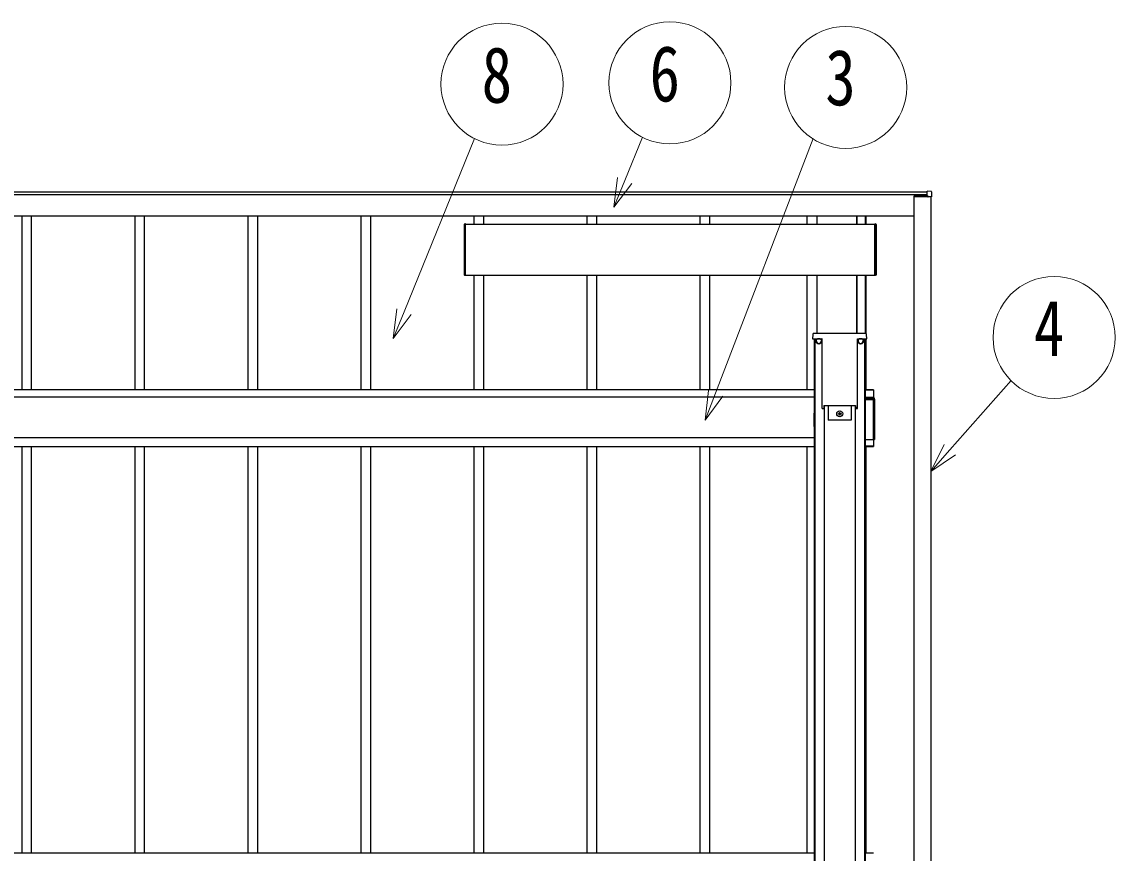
# Model space of a CAD drawing. Units: millimetres, scale not verified. Extents: x -12615 to 12615, y -8910 to 8910.
# Drawn here: x -5206 to -3272, y 1092 to 2563 of the extents above; entities that cross this region are included whole.
import ezdxf
from ezdxf.enums import TextEntityAlignment as Align

# ---------------------------------------------------------------- set-up
doc = ezdxf.new("R2010")
doc.units = ezdxf.units.MM
doc.header["$LTSCALE"] = 30
doc.layers.add('0-6_YKK_A1', color=4, linetype='Continuous')
doc.layers.add('0-7_YKK_D', color=6, linetype='Continuous', lineweight=18)
doc.styles.add('ＭＳ ゴシック', font='')
doc.styles.get('ＭＳ ゴシック').set_extended_font_data('MS Gothic')

msp = doc.modelspace()

# ---------------------------------------------------------------- linework, layer by layer
at = {"layer": '0-6_YKK_A1'}
for p, q in [((-3597.14, 2263.16), (-3604.67, 2263.64)), ((-3604.67, 2261.44), (-3604.67, 2263.64)), ((-3597.14, 2263.16), (-3604.67, 2263.64)), ((-3604.67, 2262.06), (-7197.17, 2262.06)), ((-3604.67, 2262.06), (-7197.17, 2262.06)), ((-3604.67, 2257.06), (-7197.17, 2257.06)), ((-3628.17, 2254.57), (-3628.17, 2254.53)), ((-3603.47, 2254.57), (-3628.17, 2254.57)), ((-3628.17, 2254.53), (-3628.17, 647.57)), ((-3627.67, 2254.5), (-3603.17, 2254.5)), ((-3604.67, 2260.92), (-3604.67, 2261.44)), ((-3604.67, 2255.22), (-3604.67, 2260.92)), ((-3604.67, 2255.22), (-3603.45, 2255.23)), ((-3604.67, 2254.94), (-3604.67, 2255.22)), ((-3604.67, 2254.94), (-3603.47, 2254.94)), ((-3603.17, 2254.79), (-3603.17, 2254.65)), ((-3603.17, 2253.45), (-3603.17, 2254.65)), ((-3602.85, 2254.63), (-3602.85, 2253.43)), ((-3597.14, 2253.45), (-3602.85, 2253.43)), ((-3598.17, 2253.45), (-3598.17, 648.51)), ((-3597.14, 2263.16), (-3597.14, 2263.16)), ((-3596.67, 2262.66), (-3596.67, 2260.51)), ((-3596.67, 2260.51), (-3596.67, 2253.48)), ((-7178.17, 2220.14), (-3628.17, 2220.14)), ((-5206.17, 1911.64), (-5206.17, 2220.14)), ((-5189.17, 1911.64), (-5189.17, 2220.14)), ((-5006.17, 1911.64), (-5006.17, 2220.14)), ((-4989.17, 1911.64), (-4989.17, 2220.14)), ((-4806.17, 1911.64), (-4806.17, 2220.14)), ((-4789.17, 1911.64), (-4789.17, 2220.14)), ((-4606.17, 1911.64), (-4606.17, 2220.14)), ((-4589.17, 1911.64), (-4589.17, 2220.14)), ((-4421.17, 2205.64), (-4422.73, 2205.54)), ((-4421.17, 2204.64), (-4421.17, 2205.64)), ((-4406.17, 2205.14), (-4406.17, 2220.14)), ((-4389.17, 2205.14), (-4389.17, 2220.14)), ((-4206.17, 2205.14), (-4206.17, 2220.14)), ((-4189.17, 2205.14), (-4189.17, 2220.14)), ((-4006.17, 2205.14), (-4006.17, 2220.14)), ((-3989.17, 2205.14), (-3989.17, 2220.14)), ((-3817.17, 2220.14), (-3817.17, 2205.14)), ((-3799.87, 2220.14), (-3799.87, 2205.14)), ((-3729.17, 2220.14), (-3729.17, 2205.14)), ((-3728.87, 2220.14), (-3728.87, 2205.14)), ((-3714.17, 2220.14), (-3714.17, 2205.14)), ((-3713.17, 2220.14), (-3713.17, 2205.14)), ((-3697.17, 2205.64), (-3695.61, 2205.54)), ((-3697.17, 2204.64), (-3697.17, 2205.64)), ((-4423.67, 2204.55), (-4423.67, 2115.73)), ((-3694.67, 2204.55), (-3694.67, 2115.73)), ((-4421.17, 2115.14), (-3697.17, 2115.14)), ((-4406.17, 1911.64), (-4406.17, 2115.14)), ((-4389.17, 1911.64), (-4389.17, 2115.14)), ((-4206.17, 1911.64), (-4206.17, 2115.14)), ((-4189.17, 1911.64), (-4189.17, 2115.14)), ((-4006.17, 1911.64), (-4006.17, 2115.14)), ((-3989.17, 1911.64), (-3989.17, 2115.14)), ((-3817.17, 2115.14), (-3817.17, 1911.64)), ((-3799.87, 2115.14), (-3799.87, 2011.93)), ((-3729.17, 2115.14), (-3729.17, 2011.93)), ((-3728.87, 2115.14), (-3728.87, 2011.93)), ((-3714.17, 2115.14), (-3714.17, 2011.93)), ((-3713.17, 2115.14), (-3713.17, 2011.84)), ((-3806.54, 2002.43), (-3791.53, 2002.43)), ((-3791, 2011.93), (-3804.58, 2011.93)), ((-3804.17, 2002.03), (-3804.17, 1870.9)), ((-3800.67, 2002.43), (-3800.67, 1998.43)), ((-3791.67, 2002.43), (-3791.67, 1998.43)), ((-3791.53, 2002.43), (-3790.53, 2002.43)), ((-3789.51, 2011.93), (-3791, 2011.93)), ((-3790.43, 2002.43), (-3790.53, 2002.43)), ((-3790.42, 1879.08), (-3790.42, 2002.28)), ((-3789.13, 2011.93), (-3789.51, 2011.93)), ((-3729.2, 2011.93), (-3789.13, 2011.93)), ((-3728.83, 2011.93), (-3729.2, 2011.93)), ((-3727.33, 2011.93), (-3728.83, 2011.93)), ((-3727.92, 1879.08), (-3727.92, 2002.28)), ((-3727.9, 2002.43), (-3727.81, 2002.43)), ((-3727.81, 2002.43), (-3726.81, 2002.43)), ((-3713.76, 2011.93), (-3727.33, 2011.93)), ((-3726.81, 2002.43), (-3711.8, 2002.43)), ((-3726.67, 2002.43), (-3726.67, 1998.43)), ((-3717.67, 2002.43), (-3717.67, 1998.43)), ((-3715.37, 2002.03), (-3715.37, 654.93)), ((-3714.17, 2002.03), (-3714.17, 654.93)), ((-3713.17, 2002.03), (-3713.17, 1911.64)), ((-3711.8, 2002.43), (-3711.3, 2002.43)), ((-3711.3, 2002.43), (-3711.76, 2010.05)), ((-3804.17, 1911.64), (-7002.17, 1911.64)), ((-3804.17, 1911.64), (-7002.17, 1911.64)), ((-3804.17, 1898.65), (-7002.17, 1898.65)), ((-3699.17, 1911.64), (-3714.17, 1911.64)), ((-3699.17, 1911.64), (-3714.17, 1911.64)), ((-3699.17, 1911.59), (-3714.17, 1911.59)), ((-3699.17, 1911.06), (-3714.17, 1911.06)), ((-3699.17, 1898.58), (-3714.17, 1898.58)), ((-3699.17, 1896.48), (-3714.17, 1896.48)), ((-3699.17, 1911.64), (-3699.17, 1911.59)), ((-3699.17, 1911.64), (-3699.17, 1911.64)), ((-3699.17, 1911.59), (-3699.17, 1911.06)), ((-3699.17, 1911.06), (-3699.17, 1898.58)), ((-3699.17, 1898.58), (-3699.17, 1897.04)), ((-3699.17, 1895.11), (-3699.17, 1897.04)), ((-3697.67, 1895.09), (-3697.67, 1897.21)), ((-3790.06, 1878.93), (-3790.4, 1878.93)), ((-3790.06, 1878.93), (-3789.56, 1878.93)), ((-3789.56, 1878.93), (-3787.52, 1878.93)), ((-3787.21, 1884.26), (-3787.52, 1878.93)), ((-3786.67, 1884.26), (-3786.67, 653.28)), ((-3779.67, 1884.26), (-3779.67, 1858.43)), ((-3738.67, 1884.26), (-3738.67, 1858.43)), ((-3731.67, 1884.26), (-3731.67, 653.28)), ((-3730.82, 1878.93), (-3728.78, 1878.93)), ((-3728.78, 1878.93), (-3728.28, 1878.93)), ((-3728.28, 1878.93), (-3727.93, 1878.93)), ((-3713.67, 1895.09), (-3699.47, 1895.09)), ((-3713.67, 1895.09), (-3713.67, 1895.01)), ((-3713.67, 1895.01), (-3699.17, 1895.01)), ((-3699.17, 1824.11), (-3699.17, 1895.01)), ((-3697.67, 1895.09), (-3697.67, 1824.19)), ((-3804.17, 1846.85), (-3804.17, 1870.82)), ((-3738.67, 1858.43), (-3779.67, 1858.43)), ((-3758.69, 1867.99), (-3758.69, 1867.03)), ((-3804.17, 1826.89), (-7002.17, 1826.89)), ((-3713.67, 1824.11), (-3699.17, 1824.11)), ((-3699.17, 1824.11), (-3699.17, 1812.2)), ((-7002.17, 1811.72), (-3804.17, 1811.72)), ((-5206.17, 1091.56), (-5206.17, 1811.72)), ((-5189.17, 1091.56), (-5189.17, 1811.72)), ((-5006.17, 1091.56), (-5006.17, 1811.72)), ((-4989.17, 1091.56), (-4989.17, 1811.72)), ((-4806.17, 1091.56), (-4806.17, 1811.72)), ((-4789.17, 1091.56), (-4789.17, 1811.72)), ((-4606.17, 1091.56), (-4606.17, 1811.72)), ((-4589.17, 1091.56), (-4589.17, 1811.72)), ((-4406.17, 1091.56), (-4406.17, 1811.72)), ((-4389.17, 1091.56), (-4389.17, 1811.72)), ((-4206.17, 1091.56), (-4206.17, 1811.72)), ((-4189.17, 1091.56), (-4189.17, 1811.72)), ((-4006.17, 1091.56), (-4006.17, 1811.72)), ((-3989.17, 1091.56), (-3989.17, 1811.72)), ((-3817.17, 1811.72), (-3817.17, 1091.56)), ((-3699.17, 1812.2), (-3714.17, 1812.2)), ((-3714.17, 1811.72), (-3699.17, 1811.72)), ((-3713.17, 1811.72), (-3713.17, 1091.56)), ((-3699.17, 1812.2), (-3699.17, 1811.72)), ((-3804.17, 1091.56), (-7002.17, 1091.56)), ((-3804.17, 1091.56), (-7002.17, 1091.56)), ((-3699.17, 1091.56), (-3714.17, 1091.56)), ((-3699.17, 1091.56), (-3714.17, 1091.56)), ((-3699.17, 1091.56), (-3699.17, 1091.51)), ((-3699.17, 1091.56), (-3699.17, 1091.56))]:
    msp.add_line(p, q, dxfattribs=at)
for points in [[(-3603.67, 2254.94), (-3603.67, 2254.77), (-3603.67, 2254.57)], [(-4422.73, 2114.74), (-4421.17, 2114.64), (-4421.17, 2115.64), (-4421.17, 2204.64)], [(-4421.17, 2205.14), (-3697.17, 2205.14), (-3697.17, 2115.14)], [(-3695.61, 2114.74), (-3697.17, 2114.64), (-3697.17, 2115.64), (-3697.17, 2204.64)], [(-3806.57, 2010.05), (-3807.04, 2002.43), (-3806.54, 2002.43)], [(-3802.97, 2002.03), (-3802.97, 1038.06), (-3802.97, 654.93)], [(-3787.21, 1884.26), (-3731.13, 1884.26), (-3730.82, 1878.93)], [(-3804.17, 1860.37), (-3804.17, 1038.06), (-3804.17, 654.93)], [(-3760.61, 1868.95), (-3761.57, 1868.95), (-3761.57, 1869.91), (-3760.61, 1869.91)], [(-3759.65, 1870.87), (-3759.65, 1871.83), (-3758.69, 1871.83), (-3758.69, 1870.87)], [(-3758.69, 1867.03), (-3759.65, 1867.03), (-3759.65, 1867.99)], [(-3757.73, 1869.91), (-3756.77, 1869.91), (-3756.77, 1868.95), (-3757.73, 1868.95)]]:
    msp.add_lwpolyline(points, dxfattribs=at)
for centre, radius in [((-3796.17, 1997.93), 5), ((-3722.17, 1997.93), 5), ((-3759.17, 1869.43), 5.3)]:
    msp.add_circle(centre, radius, dxfattribs=at)
for centre, radius, start, end in [((-3627.79, 2256.91), 2.41, 261.04481, 272.9634), ((-3604.57, 2255.15), 1.12, 349.19192, 3.8225), ((-3603.39, 2256.01), 1.45, 267.0366, 278.95519), ((-3602.93, 2256.19), 1.56, 261.33535, 273.02754), ((-3602.93, 2255), 1.56, 261.33535, 273.02754), ((-3597.17, 2262.66), 0.5, 0, 86.3221), ((-3597.17, 2262.66), 0.5, 0.03611, 86.54232), ((-3597.02, 2255.66), 2.22, 267.09557, 279.27313), ((-4422.67, 2204.55), 1, 93.5, 180), ((-3695.67, 2204.55), 1, 0, 86.5), ((-4422.67, 2115.73), 1, 180, 266.5), ((-3695.67, 2115.73), 1, 273.5, 0), ((-3804.58, 2009.93), 2, 90, 176.5), ((-3796.17, 1998.43), 4.5, 180, 270), ((-3796.17, 1998.43), 4.5, 270, 0), ((-3722.17, 1998.43), 4.5, 180, 270), ((-3722.17, 1998.43), 4.5, 270, 0), ((-3713.76, 2009.93), 2, 3.5, 90), ((-3698.79, 1890.06), 7.23, 81.04481, 92.9634), ((-3713.67, 1894.59), 0.5, 89.96074, 179.96069), ((-3713.67, 1894.51), 0.5, 89.96074, 179.96069), ((-3699.39, 1896.54), 1.45, 267.0366, 278.95519), ((-3698.79, 1902.24), 7.23, 267.0366, 278.95519), ((-3760.61, 1870.87), 0.96, 270, 0), ((-3760.61, 1867.99), 0.96, 0, 90), ((-3757.73, 1870.87), 0.96, 180, 270), ((-3757.73, 1867.99), 0.96, 90, 180), ((-3713.67, 1824.61), 0.5, 180.03931, 270.03926), ((-3698.79, 1831.33), 7.23, 267.0366, 278.95519)]:
    msp.add_arc(centre, radius, start, end, dxfattribs=at)
for centre, major_axis, ratio, start_param, end_param in [((-3603.47, 2254.65), (-0.234, -0.189), 0.99347, 2.4632387, 4.034035), ((-3603.45, 2254.63), (-0.501, -0.331), 0.996522, 2.5592572, 4.1300536), ((-3790.46, 2001.93), (0.031, 0.5), 0.061627, 5.5016142, 6.2870124), ((-3727.87, 2001.93), (-0.031, 0.5), 0.061627, 6.2793582, 7.0647564), ((-3790.37, 1879.43), (0.031, 0.5), 0.061627, 2.3600215, 3.1454197), ((-3727.96, 1879.43), (-0.031, 0.5), 0.061627, 3.1377656, 3.9231638)]:
    msp.add_ellipse(centre, major_axis=major_axis, ratio=ratio, start_param=start_param, end_param=end_param, dxfattribs=at)
at = {"layer": '0-7_YKK_D'}
for points in [[(-4549.42, 2003.01), (-4530.21, 2050.25), (-4405.55, 2356.86)], [(-4158.7, 2235.42), (-4139.49, 2282.66), (-4108.41, 2359.09)], [(-3997.06, 1858.17), (-3978.83, 1905.8), (-3806.18, 2356.86)], [(-4126.83, 2277.51), (-4158.7, 2235.42), (-4152.15, 2287.81)], [(-4517.55, 2045.1), (-4549.42, 2003.01), (-4542.87, 2055.4)], [(-3598.13, 1767.58), (-3564.33, 1805.78), (-3456.03, 1928.19)], [(-3966.07, 1900.91), (-3997.06, 1858.17), (-3991.59, 1910.68)], [(-3554.1, 1796.72), (-3598.13, 1767.58), (-3574.57, 1814.83)]]:
    msp.add_lwpolyline(points, dxfattribs=at)
for centre in [(-4356.81, 2453.23), (-4059.67, 2455.46), (-3748.63, 2447.43), (-3379.77, 2004.67)]:
    msp.add_circle(centre, 108, dxfattribs=at)

# ---------------------------------------------------------------- texts
at = {"layer": '0-7_YKK_D', "style": 'ＭＳ ゴシック', "width": 0.8}
for s, p in [('8', (-4392.81, 2390.53)), ('6', (-4095.67, 2392.76)), ('3', (-3784.63, 2385.93)), ('4', (-3415.77, 1941.97))]:
    msp.add_text(s, height=98.97, dxfattribs=at).set_placement(p, align=Align.BOTTOM_LEFT)

doc.saveas('drawing.dxf')
